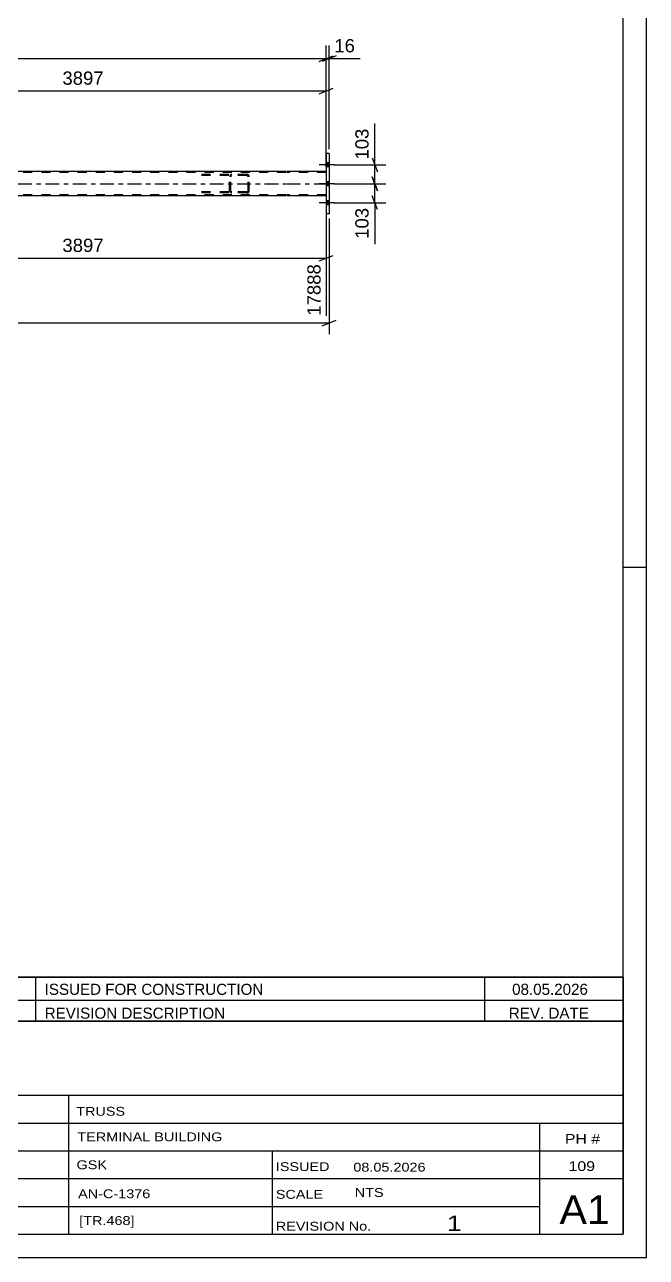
# Model space of a CAD drawing. Header units: millimetres. Extents: x 0 to 841, y 0 to 594.
# Drawn here: x 706.7 to 841, y 0 to 266.3 of the extents above; entities that cross this region are included whole.
import ezdxf

# ---------------------------------------------------------------- set-up
doc = ezdxf.new("R2010")
doc.units = ezdxf.units.MM
doc.linetypes.add('DXK_LINE_DOT2', pattern=[3.9198, 1.9599, -1.9599])
doc.linetypes.add('DXK_LINE_DOT3', pattern=[5.9187, 2.979, -0.9799, 0.9799, -0.9799])
doc.styles.add('Arial', font='ARIAL.TTF', dxfattribs={"height": 0.2})
doc.styles.add('Arial Narrow', font='ARIALN.TTF', dxfattribs={"height": 0.2})

# ---------------------------------------------------------------- blocks, each defined once
blk = doc.blocks.new('Unknown-318465150-1115')
at = {"color": 5, "linetype": 'Continuous'}
for p, q in [((841, 0), (841, 594)), ((836, 5), (836, 589)), ((841, 149), (836, 149)), ((5, 5), (836, 5)), ((0, 0), (841, 0))]:
    blk.add_line(p, q, dxfattribs=at)
blk = doc.blocks.new('Part-318465150-3932 - 3900')
at = {"color": 2, "linetype": 'Continuous'}
for p, q in [((772.46, 238.4), (771.82, 238.4)), ((771.82, 238.4), (771.82, 225.4)), ((772.46, 238.4), (772.46, 225.4)), ((772.46, 225.4), (771.82, 225.4))]:
    blk.add_line(p, q, dxfattribs=at)
blk = doc.blocks.new('Part-318465150-3934 - 3900')
at = {"color": 7, "linetype": 'DXK_LINE_DOT2'}
for p, q in [((754.69, 233.9), (743.83, 233.9)), ((754.69, 233.66), (743.83, 233.66)), ((750.98, 233.6), (750.94, 233.42)), ((750.94, 230.38), (750.94, 233.42)), ((751.2, 233.42), (751.22, 233.51)), ((751.2, 230.38), (751.2, 233.42)), ((751.22, 233.51), (751.27, 233.59)), ((751.45, 233.9), (751.26, 233.86)), ((751.27, 233.59), (751.35, 233.64)), ((751.35, 233.64), (751.45, 233.66)), ((754.88, 233.86), (754.69, 233.9)), ((754.69, 233.66), (754.78, 233.64)), ((754.78, 233.64), (754.87, 233.59)), ((754.87, 233.59), (754.92, 233.51)), ((754.92, 233.51), (754.94, 233.42)), ((754.94, 230.38), (754.94, 233.42)), ((755.2, 233.42), (755.16, 233.6)), ((755.2, 230.38), (755.2, 233.42)), ((754.69, 230.14), (743.83, 230.14)), ((754.69, 229.9), (743.83, 229.9)), ((750.94, 230.38), (750.98, 230.19)), ((751.22, 230.28), (751.2, 230.38)), ((751.27, 230.21), (751.22, 230.28)), ((751.26, 229.93), (751.45, 229.9)), ((751.35, 230.15), (751.27, 230.21)), ((751.45, 230.14), (751.35, 230.15)), ((754.78, 230.15), (754.69, 230.14)), ((754.69, 229.9), (754.88, 229.93)), ((754.87, 230.21), (754.78, 230.15)), ((754.92, 230.28), (754.87, 230.21)), ((754.94, 230.38), (754.92, 230.28)), ((755.16, 230.19), (755.2, 230.38))]:
    blk.add_line(p, q, dxfattribs=at)
for centre, start, end in [((751.43, 233.4), 110.7583, 155.68), ((754.71, 233.4), 24.32, 69.2417), ((751.43, 230.4), 204.32, 249.2417), ((754.71, 230.4), 290.7583, 335.68)]:
    blk.add_arc(centre, 0.496, start, end, dxfattribs=at)
blk = doc.blocks.new('Bolt-318465150-4099 - 3900')
at = {"linetype": 'Continuous'}
for points in [[(771.82, 236.44), (771.82, 235.56), (772.46, 235.56), (772.46, 236.44)], [(771.82, 236.44), (771.82, 235.56), (772.46, 235.56), (772.46, 236.44)], [(771.82, 236.44), (771.82, 235.56), (772.46, 235.56), (772.46, 236.44)], [(771.82, 232.34), (771.82, 231.46), (772.46, 231.46), (772.46, 232.34)], [(771.82, 232.34), (771.82, 231.46), (772.46, 231.46), (772.46, 232.34)], [(771.82, 228.24), (771.82, 227.36), (772.46, 227.36), (772.46, 228.24)], [(771.82, 228.24), (771.82, 227.36), (772.46, 227.36), (772.46, 228.24)], [(771.82, 228.24), (771.82, 227.36), (772.46, 227.36), (772.46, 228.24)]]:
    blk.add_hatch(color=1, dxfattribs=at).paths.add_polyline_path(points)
at = {"color": 1, "linetype": 'Continuous'}
for p, q in [((773.62, 236), (770.3, 236)), ((773.62, 236), (770.3, 236)), ((773.62, 236), (770.3, 236)), ((772.46, 236.44), (771.82, 236.44)), ((772.46, 236.44), (771.82, 236.44)), ((772.46, 236.44), (771.82, 236.44)), ((772.46, 235.56), (771.82, 235.56)), ((772.46, 235.56), (771.82, 235.56)), ((772.46, 235.56), (771.82, 235.56)), ((773.62, 231.9), (770.3, 231.9)), ((773.62, 231.9), (770.3, 231.9)), ((772.46, 232.34), (771.82, 232.34)), ((772.46, 232.34), (771.82, 232.34)), ((772.46, 231.46), (771.82, 231.46)), ((772.46, 231.46), (771.82, 231.46)), ((773.62, 227.8), (770.3, 227.8)), ((773.62, 227.8), (770.3, 227.8)), ((773.62, 227.8), (770.3, 227.8)), ((772.46, 228.24), (771.82, 228.24)), ((772.46, 228.24), (771.82, 228.24)), ((772.46, 228.24), (771.82, 228.24)), ((772.46, 227.36), (771.82, 227.36)), ((772.46, 227.36), (771.82, 227.36)), ((772.46, 227.36), (771.82, 227.36))]:
    blk.add_line(p, q, dxfattribs=at)
blk = doc.blocks.new('Part-318465150-4090 - 3900')
at = {"color": 2, "linetype": 'Continuous'}
for p, q in [((763.2, 234.54), (671.95, 234.54)), ((771.82, 234.54), (763.3, 234.54)), ((763.2, 229.26), (107.17, 229.26)), ((771.82, 229.26), (763.3, 229.26))]:
    blk.add_line(p, q, dxfattribs=at)
at = {"color": 7, "linetype": 'DXK_LINE_DOT2'}
for p, q in [((771.82, 234.54), (771.82, 229.26)), ((763.2, 234.3), (107.17, 234.3)), ((771.82, 234.3), (763.3, 234.3)), ((763.2, 229.5), (107.17, 229.5)), ((771.82, 229.5), (763.3, 229.5))]:
    blk.add_line(p, q, dxfattribs=at)
at = {"color": 7, "linetype": 'DXK_LINE_DOT3'}
for p, q in [((107.45, 231.9), (763.2, 231.9)), ((763.3, 231.9), (771.82, 231.9))]:
    blk.add_line(p, q, dxfattribs=at)
blk = doc.blocks.new('StraightDimension-318465150-4189 - 3900')
at = {"color": 7, "linetype": 'Continuous'}
for p, q in [((773.46, 231.9), (784.73, 231.9)), ((781.73, 233.4), (782.93, 230.4)), ((782.33, 227.8), (782.33, 231.9)), ((782.93, 226.3), (781.73, 229.3)), ((773.46, 227.8), (784.73, 227.8))]:
    blk.add_line(p, q, dxfattribs=at)
at = {"color": 0}
blk.add_wipeout([(781.58, 227.27), (777.38, 227.27), (777.38, 219.4), (781.58, 219.4)], dxfattribs=at)
at = {"color": 7, "linetype": 'Continuous'}
blk.add_line((782.33, 227.8), (782.33, 218.88), dxfattribs=at)
blk.add_line((782.33, 227.8), (782.33, 218.88), dxfattribs=at)
at = {"color": 3, "style": 'Arial'}
blk.add_text('103', height=2.865, rotation=90.0002, dxfattribs=at).set_placement((780.98, 220))
blk = doc.blocks.new('StraightDimension-318465150-4174 - 3900')
at = {"color": 7, "linetype": 'Continuous'}
for p, q in [((771.82, 239.4), (771.82, 261.78)), ((106.6, 258.93), (771.82, 258.93)), ((770.32, 258.33), (773.32, 259.53))]:
    blk.add_line(p, q, dxfattribs=at)
blk = doc.blocks.new('StraightDimension-318465150-4180 - 3900')
at = {"color": 7, "linetype": 'Continuous'}
for p, q in [((771.82, 239.4), (771.82, 261.78)), ((772.46, 239.4), (772.46, 261.78)), ((770.32, 258.33), (773.32, 259.53)), ((773.96, 259.53), (770.96, 258.33)), ((771.82, 258.93), (772.46, 258.93))]:
    blk.add_line(p, q, dxfattribs=at)
at = {"color": 0}
blk.add_wipeout([(778.63, 259.68), (778.63, 263.88), (772.98, 263.88), (772.98, 259.68)], dxfattribs=at)
at = {"color": 7, "linetype": 'Continuous'}
blk.add_line((772.46, 258.93), (779.15, 258.93), dxfattribs=at)
blk.add_line((772.46, 258.93), (779.15, 258.93), dxfattribs=at)
at = {"color": 3, "style": 'Arial'}
blk.add_text('16', height=2.865, dxfattribs=at).set_placement((773.58, 260.28))
blk = doc.blocks.new('StraightDimension-318465150-4197 - 3900')
at = {"color": 7, "linetype": 'Continuous'}
for p, q in [((781.73, 237.5), (782.93, 234.5)), ((773.46, 236), (784.73, 236)), ((782.33, 231.9), (782.33, 236)), ((773.46, 231.9), (784.73, 231.9)), ((782.93, 230.4), (781.73, 233.4))]:
    blk.add_line(p, q, dxfattribs=at)
at = {"color": 0}
blk.add_wipeout([(781.58, 244.39), (777.38, 244.39), (777.38, 236.52), (781.58, 236.52)], dxfattribs=at)
at = {"color": 7, "linetype": 'Continuous'}
blk.add_line((782.33, 236), (782.33, 244.92), dxfattribs=at)
blk.add_line((782.33, 236), (782.33, 244.92), dxfattribs=at)
at = {"color": 3, "style": 'Arial'}
blk.add_text('103', height=2.865, rotation=90.0002, dxfattribs=at).set_placement((780.98, 237.12))
blk = doc.blocks.new('StraightDimension-318465150-4206 - 3900')
at = {"color": 7, "linetype": 'Continuous'}
for p, q in [((666.75, 235.94), (666.75, 254.78)), ((771.82, 235.54), (771.82, 254.78)), ((668.25, 252.53), (665.25, 251.33)), ((666.75, 251.93), (771.82, 251.93)), ((770.32, 251.33), (773.32, 252.53))]:
    blk.add_line(p, q, dxfattribs=at)
at = {"color": 0}
blk.add_wipeout([(724.33, 252.68), (724.33, 256.88), (714.23, 256.88), (714.23, 252.68)], dxfattribs=at)
at = {"color": 3, "style": 'Arial'}
blk.add_text('3897', height=2.865, dxfattribs=at).set_placement((714.83, 253.28))
blk = doc.blocks.new('StraightDimension-318465150-4277 - 3900')
at = {"color": 7, "linetype": 'Continuous'}
for p, q in [((666.75, 227.86), (666.75, 203.39)), ((771.82, 228.27), (771.82, 203.39)), ((668.25, 216.41), (665.25, 215.21)), ((666.75, 215.81), (771.82, 215.81)), ((770.32, 215.21), (773.32, 216.41))]:
    blk.add_line(p, q, dxfattribs=at)
at = {"color": 0}
blk.add_wipeout([(724.33, 216.56), (724.33, 220.76), (714.23, 220.76), (714.23, 216.56)], dxfattribs=at)
at = {"color": 0, "linetype": 'Continuous'}
blk.add_wipeout([(771.22, 215.11), (767.02, 215.11), (767.02, 202.79), (771.22, 202.79)], dxfattribs=at)
at = {"color": 3, "style": 'Arial'}
blk.add_text('3897', height=2.865, dxfattribs=at).set_placement((714.83, 217.16))
at = {"color": 3, "linetype": 'Continuous', "style": 'Arial'}
blk.add_text('17888', height=2.865, rotation=90.0002, dxfattribs=at).set_placement((770.62, 203.39))
blk = doc.blocks.new('StraightDimension-318465150-4300 - 3900')
at = {"color": 7, "linetype": 'Continuous'}
for p, q in [((772.46, 224.4), (772.46, 199.42)), ((770.96, 201.22), (773.96, 202.42)), ((105.97, 201.82), (772.46, 201.82))]:
    blk.add_line(p, q, dxfattribs=at)
blk = doc.blocks.new('Unknown-318465150-15743')
at = {"color": 7, "linetype": 'Continuous'}
for p, q in [((676, 51.05), (676, 5)), ((676, 51.05), (836, 51.05)), ((836, 51), (836, 5)), ((676, 35), (836, 35)), ((716.14, 35), (716.14, 5)), ((676, 29), (836, 29)), ((818, 5.05), (818, 29.05)), ((676, 23), (836, 23)), ((760.14, 23), (760.14, 5)), ((676, 17), (836, 17)), ((676, 11), (818, 11)), ((676, 5), (836, 5))]:
    blk.add_line(p, q, dxfattribs=at)
at = {"color": 7, "style": 'Arial Narrow'}
for s, height, width, p in [('DRAWING TITLE', 1.9089, 1.425378, (680.88, 30.61)), ('TRUSS', 1.909, 1.425378, (717.81, 30.59)), ('CONTRACT', 1.909, 1.425378, (680.88, 24.71)), ('TERMINAL BUILDING', 1.9089, 1.425378, (718.06, 25.07)), ('MODELLED BY', 1.9089, 1.425378, (680.88, 18.98)), ('GSK', 1.909, 1.425378, (717.88, 19.04)), ('ISSUED', 1.909, 1.425378, (760.94, 18.64)), ('08.05.2026', 1.909, 1.425378, (777.69, 18.52)), ('CONTRACT NO', 1.9089, 1.425378, (680.88, 12.66)), ('AN-C-1376', 1.909, 1.425378, (718.23, 12.78)), ('SCALE', 1.909, 1.425378, (760.94, 12.65)), ('A1', 6.204, 1.25, (822.24, 7.2)), ('DRAWING No', 1.909, 1.425378, (680.56, 7)), ('[TR.468]', 1.909, 1.425378, (718.46, 6.99)), ('1', 3.34, 1.5, (797.91, 5.68)), ('REVISION No.', 1.9089, 1.425378, (760.94, 5.77))]:
    blk.add_text(s, height=height, dxfattribs=dict(at, width=width)).set_placement(p)
at = {"color": 7, "linetype": 'Continuous', "style": 'Arial Narrow'}
for s, height, width, p in [('PH #', 2.1, 1.42538, (823.4, 24.55)), ('109', 2.1, 1.42538, (824.19, 18.65)), ('NTS', 1.909, 1.425378, (778, 13.05))]:
    blk.add_text(s, height=height, dxfattribs=dict(at, width=width)).set_placement(p)
blk = doc.blocks.new('Unknown-318465150-15746')
at = {"color": 7, "linetype": 'Continuous'}
for p, q in [((676, 60.55), (836, 60.55)), ((836, 60.55), (676, 60.55)), ((676, 60.55), (676, 55.55)), ((685, 60.55), (685, 55.55)), ((709, 60.55), (709, 55.55)), ((806, 60.55), (806, 55.55)), ((836, 60.55), (836, 55.55)), ((676, 55.55), (836, 55.55)), ((676, 55.55), (676, 51.05)), ((676, 55.55), (836, 55.55)), ((685, 55.55), (685, 51.05)), ((709, 55.55), (709, 51.05)), ((806, 55.55), (806, 51.05)), ((836, 55.55), (836, 51.05)), ((836, 51.05), (676, 51.05))]:
    blk.add_line(p, q, dxfattribs=at)
at = {"color": 7, "linetype": 'Continuous', "style": 'Arial Narrow'}
for s, height, width, p in [('1', 2.39, 1.196471, (679.16, 56.7)), ('0', 2.39, 1.196471, (694, 56.7)), ('ISSUED FOR CONSTRUCTION', 2.3861, 1.196471, (711, 56.7)), ('08.05.2026', 2.386, 1.196471, (812, 56.7)), ('No', 2.386, 1.2, (677.54, 51.55)), ('REV MARK', 2.386, 1.2, (686, 51.55)), ('REVISION DESCRIPTION', 2.3861, 1.2, (711, 51.55)), ('REV. DATE', 2.386, 1.2, (811.28, 51.55))]:
    blk.add_text(s, height=height, dxfattribs=dict(at, width=width)).set_placement(p)

msp = doc.modelspace()

# ---------------------------------------------------------------- block references
for name in ['Unknown-318465150-1115', 'Part-318465150-3932 - 3900', 'Part-318465150-4090 - 3900', 'Bolt-318465150-4099 - 3900', 'Part-318465150-3934 - 3900', 'Unknown-318465150-15746', 'Unknown-318465150-15743']:
    msp.add_blockref(name, (0, 0))

# ---------------------------------------------------------------- next in the draw order: block references
for name in ['StraightDimension-318465150-4174 - 3900', 'StraightDimension-318465150-4189 - 3900']:
    msp.add_blockref(name, (0, 0))

# ---------------------------------------------------------------- next in the draw order: block references
for name in ['StraightDimension-318465150-4180 - 3900', 'StraightDimension-318465150-4277 - 3900']:
    msp.add_blockref(name, (0, 0))

# ---------------------------------------------------------------- next in the draw order: block references
for name in ['StraightDimension-318465150-4197 - 3900', 'StraightDimension-318465150-4300 - 3900']:
    msp.add_blockref(name, (0, 0))

# ---------------------------------------------------------------- next in the draw order: block references
msp.add_blockref('StraightDimension-318465150-4206 - 3900', (0, 0))

doc.saveas('drawing.dxf')
